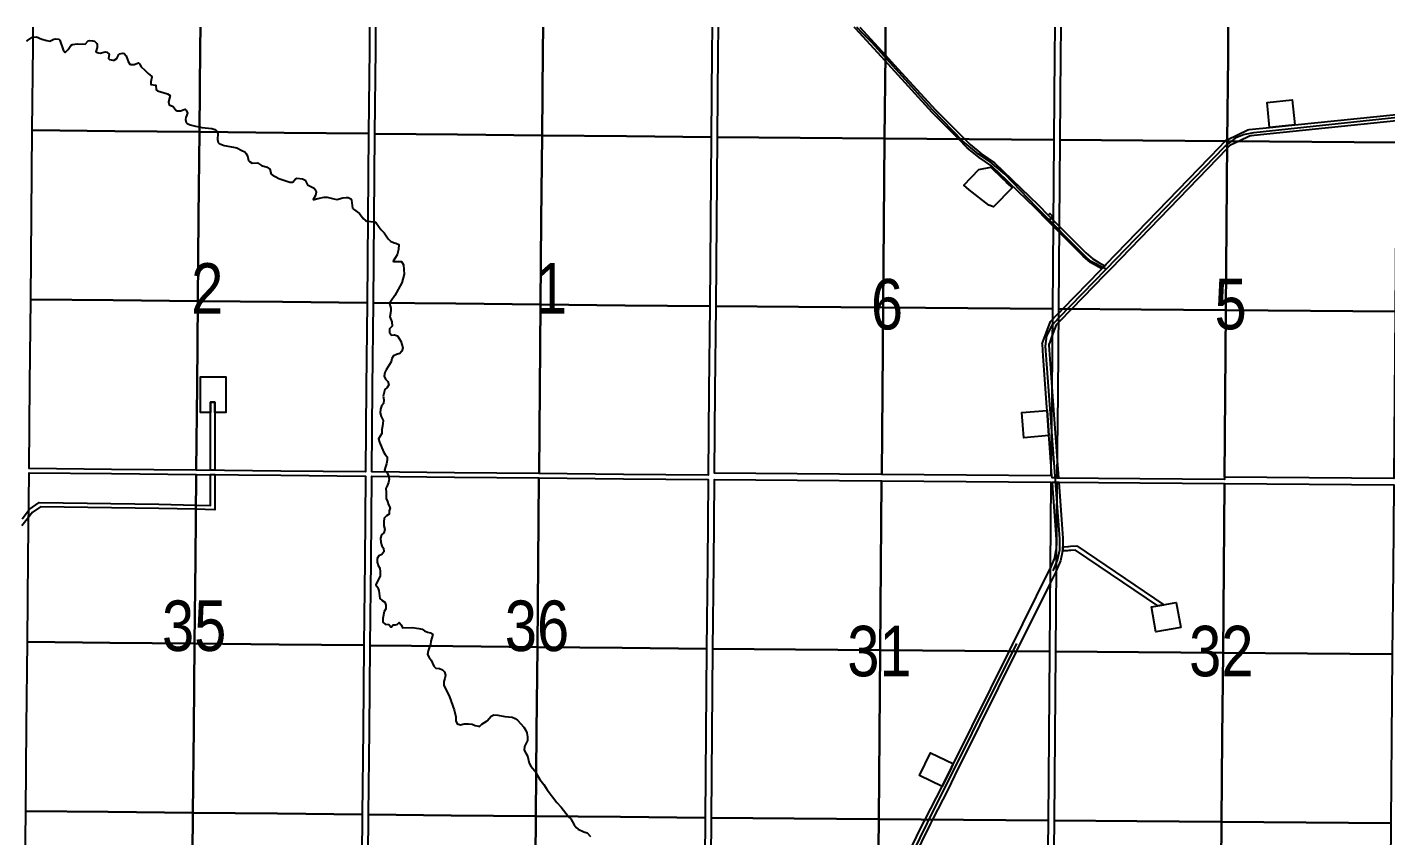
# Model space of a CAD drawing. Extents: x 463734 to 467682, y 6044208 to 6047032.
# Drawn here: x 466157.9 to 466373.1, y 6044663.8 to 6044791.9 of the extents above; entities that cross this region are included whole.
import ezdxf

# ---------------------------------------------------------------- set-up
doc = ezdxf.new("R2010")
doc.units = 0
doc.header["$LTSCALE"] = 5
doc.linetypes.add('DASHED2', pattern=[9.525, 6.35, -3.175])
doc.layers.add('RoadSeg', color=57, linetype='DASHED2')
doc.layers.add('T-WATER', color=160, linetype='Continuous')
doc.layers.add('Sections', color=7, linetype='Continuous', true_color=0x13f661)
doc.styles.add('120', font='ARIALN.TTF', dxfattribs={"height": 13})

msp = doc.modelspace()

# ---------------------------------------------------------------- linework, layer by layer
at = {"layer": 'RoadSeg'}
for points in [[(466328.764, 6044753.533), (466326.332, 6044754.832), (466325.566, 6044755.498), (466317.773, 6044763.389), (466312.721, 6044768.6), (466310.419, 6044770.579), (466308.566, 6044771.767), (466306.111, 6044773.826), (466301.317, 6044778.744), (466291.708, 6044789.472), (466290.285, 6044790.88), (466289.285, 6044791.891)], [(466328.764, 6044753.533), (466347.521, 6044772.956), (466349.453, 6044774.455), (466350.553, 6044774.888), (466352.185, 6044775.221), (466377.372, 6044777.887), (466379.537, 6044778.286), (466387.267, 6044781.218), (466389.266, 6044782.484), (466390.132, 6044783.284), (466391.264, 6044784.583), (466392.164, 6044786.016), (466392.697, 6044786.982), (466393.696, 6044789.58), (466394.445, 6044791.891)], [(466279.69, 6044630.898), (466282.389, 6044633.43), (466283.655, 6044634.929), (466287.619, 6044640.16), (466288.919, 6044642.225), (466300.479, 6044665.846), (466320.402, 6044705.791), (466321.102, 6044707.457), (466321.435, 6044709.123), (466321.468, 6044710.822), (466319.169, 6044741.373), (466319.403, 6044742.972), (466320.302, 6044744.737), (466321.268, 6044745.87), (466328.764, 6044753.533)]]:
    msp.add_lwpolyline(points, dxfattribs=at)
at = {"layer": 'Sections', "color": 8}
for points in [[(466185.374, 6044791.891), (466185.343, 6044788.694), (466185.217, 6044775.298), (466171.82, 6044775.433), (466158.759, 6044775.566), (466158.888, 6044788.962), (466158.917, 6044791.891)], [(466212.166, 6044791.891), (466212.134, 6044788.426), (466212.01, 6044775.029), (466198.613, 6044775.163), (466185.217, 6044775.298), (466171.82, 6044775.433), (466158.759, 6044775.566), (466158.888, 6044788.962), (466158.917, 6044791.891)], [(466212.166, 6044791.891), (466212.134, 6044788.426), (466212.01, 6044775.029), (466198.613, 6044775.163), (466185.217, 6044775.298), (466185.343, 6044788.694), (466185.374, 6044791.891)], [(466239.622, 6044791.891), (466239.588, 6044788.151), (466239.466, 6044774.755), (466226.073, 6044774.889), (466213.015, 6044775.019), (466213.139, 6044788.416), (466213.171, 6044791.891)], [(466266.407, 6044791.891), (466266.371, 6044787.883), (466266.252, 6044774.487), (466252.859, 6044774.621), (466239.466, 6044774.755), (466226.073, 6044774.889), (466213.015, 6044775.019), (466213.139, 6044788.416), (466213.171, 6044791.891)], [(466266.407, 6044791.891), (466266.371, 6044787.883), (466266.252, 6044774.487), (466252.859, 6044774.621), (466239.466, 6044774.755), (466239.588, 6044788.151), (466239.622, 6044791.891)], [(466293.868, 6044791.891), (466293.831, 6044787.668), (466293.714, 6044774.271), (466280.318, 6044774.377), (466267.257, 6044774.479), (466267.376, 6044787.876), (466267.412, 6044791.891)], [(466320.659, 6044791.891), (466320.621, 6044787.458), (466320.506, 6044774.061), (466307.11, 6044774.166), (466293.714, 6044774.271), (466280.318, 6044774.377), (466267.257, 6044774.479), (466267.376, 6044787.876), (466267.412, 6044791.891)], [(466289.81, 6044791.891), (466293.795, 6044787.524), (466295.296, 6044785.878), (466297.025, 6044783.984), (466301.747, 6044778.816), (466306.334, 6044774.196), (466307.236, 6044773.288), (466309.1, 6044771.784), (466311.09, 6044770.405), (466318.031, 6044763.723), (466319.616, 6044762.129), (466320.085, 6044761.657), (466319.679, 6044761.251), (466319.614, 6044761.185), (466317.563, 6044763.247), (466310.668, 6044769.885), (466308.703, 6044771.247), (466306.788, 6044772.793), (466305.387, 6044774.203), (466301.263, 6044778.356), (466294.806, 6044785.426), (466293.787, 6044786.543), (466289.111, 6044791.667), (466288.896, 6044791.891)], [(466320.659, 6044791.891), (466320.621, 6044787.458), (466320.506, 6044774.061), (466307.11, 6044774.166), (466293.714, 6044774.271), (466293.831, 6044787.668), (466293.868, 6044791.891)], [(466348.119, 6044791.891), (466348.08, 6044787.244), (466347.968, 6044773.847), (466334.572, 6044773.952), (466321.511, 6044774.053), (466321.626, 6044787.45), (466321.664, 6044791.891)], [(466374.909, 6044791.891), (466374.869, 6044787.035), (466374.759, 6044773.639), (466361.363, 6044773.743), (466347.968, 6044773.847), (466334.572, 6044773.952), (466321.511, 6044774.053), (466321.626, 6044787.45), (466321.664, 6044791.891)], [(466374.909, 6044791.891), (466374.869, 6044787.035), (466374.759, 6044773.639), (466361.363, 6044773.743), (466347.968, 6044773.847), (466348.08, 6044787.244), (466348.119, 6044791.891)], [(466374.752, 6044777.051), (466354.77, 6044774.982), (466352.242, 6044774.724), (466351.736, 6044774.673), (466351.474, 6044774.646), (466349.842, 6044773.857), (466348.494, 6044773.205), (466348.353, 6044773.137), (466348.108, 6044772.882), (466347.923, 6044772.691), (466329.532, 6044753.634), (466329.3, 6044753.396), (466328.877, 6044752.962), (466328.793, 6044752.875), (466328.633, 6044752.711), (466328.545, 6044752.62), (466323.335, 6044747.268), (466321.303, 6044745.179), (466321.229, 6044745.101), (466320.952, 6044744.82), (466320.855, 6044744.72), (466320.205, 6044742.961), (466319.852, 6044742.004), (466319.706, 6044741.608), (466319.713, 6044741.52), (466320.142, 6044735.612), (466321.041, 6044723.257), (466321.243, 6044720.49), (466321.018, 6044720.492), (466320.224, 6044720.498), (466320.199, 6044720.833), (466320.035, 6044723.054), (466319.766, 6044726.689), (466319.729, 6044727.187), (466319.44, 6044731.175), (466319.404, 6044731.673), (466318.819, 6044739.791), (466318.683, 6044741.681), (466318.677, 6044741.754), (466318.829, 6044742.164), (466319.978, 6044745.277), (466320.175, 6044745.478), (466320.227, 6044745.533), (466320.525, 6044745.837), (466321.241, 6044746.574), (466321.431, 6044746.77), (466321.928, 6044747.279), (466327.909, 6044753.423), (466328.085, 6044753.603), (466328.153, 6044753.673), (466328.162, 6044753.683), (466328.564, 6044754.096), (466328.802, 6044754.34), (466346.711, 6044772.896), (466347.532, 6044773.748), (466347.653, 6044773.874), (466347.747, 6044773.972), (466347.924, 6044774.059), (466347.935, 6044774.054), (466351.193, 6044775.638), (466351.444, 6044775.664), (466351.95, 6044775.715), (466354.666, 6044775.992), (466355.165, 6044776.043), (466358.644, 6044776.404), (466374.761, 6044778.073)], [(466157.126, 6044714.02), (466158.144, 6044715.332), (466158.257, 6044715.479), (466159.818, 6044716.599), (466178.816, 6044716.329), (466184.623, 6044716.192), (466186.969, 6044716.137), (466186.979, 6044720.502), (466186.98, 6044721.043), (466187.646, 6044721.036), (466187.645, 6044720.501), (466187.645, 6044720.501), (466187.634, 6044715.455), (466184.617, 6044715.526), (466178.804, 6044715.663), (466160.028, 6044715.93), (466158.724, 6044714.994), (466158.133, 6044714.231), (466157.115, 6044712.918)], [(466292.603, 6044651.019), (466299.991, 6044666.116), (466300.141, 6044666.405), (466302.843, 6044671.614), (466304.316, 6044674.644), (466304.534, 6044675.094), (466304.591, 6044675.21), (466313.469, 6044693.088), (466319.889, 6044706.015), (466319.907, 6044706.051), (466320.581, 6044707.655), (466320.922, 6044709.335), (466320.935, 6044710.808), (466320.447, 6044717.391), (466320.342, 6044718.796), (466320.266, 6044719.828), (466321.012, 6044719.822), (466321.033, 6044719.822), (466321.292, 6044719.82), (466321.943, 6044710.88), (466321.918, 6044709.576), (466321.909, 6044709.116), (466321.866, 6044708.905), (466321.556, 6044707.356), (466320.892, 6044705.773), (466320.831, 6044705.628), (466319.869, 6044703.693), (466314.595, 6044693.079), (466305.857, 6044675.498), (466305.264, 6044674.305), (466303.757, 6044671.171), (466301.28, 6044666.396), (466300.901, 6044665.666), (466292.583, 6044648.667)]]:
    msp.add_lwpolyline(points, dxfattribs=at)
for points in [[(466358.644, 6044776.403), (466355.165, 6044776.043), (466354.666, 6044775.992), (466354.606, 6044776.599), (466354.263, 6044779.97), (466358.224, 6044780.38), (466358.644, 6044776.403)], [(466211.638, 6044734.84), (466211.514, 6044721.443), (466198.112, 6044721.578), (466184.711, 6044721.712), (466171.309, 6044721.847), (466158.243, 6044721.98), (466158.372, 6044735.376), (466158.501, 6044748.773), (466158.63, 6044762.169), (466158.759, 6044775.566), (466171.82, 6044775.433), (466185.217, 6044775.298), (466198.613, 6044775.163), (466212.01, 6044775.029), (466211.886, 6044761.633), (466211.762, 6044748.236)], [(466185.09, 6044761.901), (466184.964, 6044748.505), (466171.565, 6044748.64), (466158.501, 6044748.773), (466158.63, 6044762.169), (466158.759, 6044775.566), (466171.82, 6044775.433), (466185.217, 6044775.298)], [(466211.886, 6044761.633), (466211.762, 6044748.236), (466198.363, 6044748.37), (466184.964, 6044748.505), (466185.09, 6044761.901), (466185.217, 6044775.298), (466198.613, 6044775.163), (466212.01, 6044775.029)], [(466265.893, 6044734.297), (466265.773, 6044720.9), (466252.38, 6044721.035), (466238.987, 6044721.169), (466225.585, 6044721.303), (466212.518, 6044721.434), (466212.643, 6044734.83), (466212.767, 6044748.226), (466212.891, 6044761.623), (466213.015, 6044775.019), (466226.073, 6044774.889), (466239.466, 6044774.755), (466252.859, 6044774.621), (466266.252, 6044774.487), (466266.132, 6044761.09), (466266.012, 6044747.694)], [(466239.346, 6044761.358), (466239.226, 6044747.962), (466225.829, 6044748.096), (466212.767, 6044748.226), (466212.891, 6044761.623), (466213.015, 6044775.019), (466226.073, 6044774.889), (466239.466, 6044774.755)], [(466266.132, 6044761.09), (466266.012, 6044747.694), (466252.619, 6044747.828), (466239.226, 6044747.962), (466239.346, 6044761.358), (466239.466, 6044774.755), (466252.859, 6044774.621), (466266.252, 6044774.487)], [(466320.162, 6044733.871), (466320.051, 6044720.81), (466306.649, 6044720.915), (466293.248, 6044721.02), (466279.847, 6044721.125), (466266.781, 6044721.227), (466266.898, 6044734.289), (466267.017, 6044747.686), (466267.137, 6044761.082), (466267.257, 6044774.479), (466280.318, 6044774.377), (466293.714, 6044774.271), (466307.11, 6044774.166), (466320.506, 6044774.061), (466320.392, 6044760.665), (466320.277, 6044747.268)], [(466293.597, 6044760.875), (466293.48, 6044747.478), (466280.081, 6044747.583), (466267.017, 6044747.686), (466267.137, 6044761.082), (466267.257, 6044774.479), (466280.318, 6044774.377), (466293.714, 6044774.271)], [(466320.392, 6044760.665), (466320.277, 6044747.268), (466306.878, 6044747.373), (466293.48, 6044747.478), (466293.597, 6044760.875), (466293.714, 6044774.271), (466307.11, 6044774.166), (466320.506, 6044774.061)], [(466374.429, 6044733.45), (466374.322, 6044720.389), (466360.922, 6044720.493), (466347.521, 6044720.597), (466347.518, 6044720.262), (466334.118, 6044720.366), (466321.052, 6044720.467), (466321.167, 6044733.864), (466321.282, 6044747.26), (466321.397, 6044760.657), (466321.511, 6044774.053), (466334.572, 6044773.952), (466347.968, 6044773.847), (466361.363, 6044773.743), (466374.759, 6044773.639), (466374.649, 6044760.243), (466374.539, 6044746.847)], [(466347.855, 6044760.451), (466347.743, 6044747.055), (466334.345, 6044747.159), (466321.282, 6044747.26), (466321.397, 6044760.657), (466321.511, 6044774.053), (466334.572, 6044773.952), (466347.968, 6044773.847)], [(466374.649, 6044760.243), (466374.539, 6044746.847), (466361.141, 6044746.951), (466347.743, 6044747.055), (466347.855, 6044760.451), (466347.968, 6044773.847), (466361.363, 6044773.743), (466374.759, 6044773.639)], [(466312.346, 6044767.946), (466312.944, 6044767.366), (466313.064, 6044767.25), (466313.892, 6044766.447), (466310.962, 6044763.425), (466310.197, 6044763.705), (466307.1, 6044766.108), (466306.228, 6044766.872), (466308.646, 6044769.366), (466310.503, 6044769.717), (466310.559, 6044769.679), (466312.346, 6044767.946)], [(466313.108, 6044767.536), (466312.944, 6044767.366), (466312.346, 6044767.946), (466312.508, 6044768.114), (466313.108, 6044767.536)], [(466320.321, 6044761.892), (466320.198, 6044761.769), (466320.085, 6044761.657), (466319.616, 6044762.129), (466319.728, 6044762.241), (466319.852, 6044762.364), (466320.321, 6044761.892)], [(466328.153, 6044753.673), (466328.085, 6044753.604), (466327.637, 6044753.861), (466326.285, 6044754.637), (466325.128, 6044755.641), (466321.351, 6044759.438), (466320.355, 6044760.44), (466319.614, 6044761.185), (466319.679, 6044761.251), (466320.085, 6044761.657), (466320.363, 6044761.377), (466321.359, 6044760.376), (466325.584, 6044756.128), (466326.673, 6044755.183), (466327.63, 6044754.633), (466328.117, 6044754.353), (466328.564, 6044754.096), (466328.153, 6044753.673)], [(466184.837, 6044735.108), (466184.711, 6044721.712), (466171.309, 6044721.847), (466158.243, 6044721.98), (466158.372, 6044735.376), (466158.501, 6044748.773), (466171.565, 6044748.64), (466184.964, 6044748.505)], [(466211.638, 6044734.84), (466211.514, 6044721.443), (466198.112, 6044721.578), (466184.711, 6044721.712), (466184.837, 6044735.108), (466184.964, 6044748.505), (466198.363, 6044748.37), (466211.762, 6044748.236)], [(466239.106, 6044734.565), (466238.987, 6044721.169), (466225.585, 6044721.303), (466212.518, 6044721.434), (466212.643, 6044734.83), (466212.767, 6044748.226), (466225.829, 6044748.096), (466239.226, 6044747.962)], [(466265.893, 6044734.297), (466265.773, 6044720.9), (466252.38, 6044721.035), (466238.987, 6044721.169), (466239.106, 6044734.565), (466239.226, 6044747.962), (466252.619, 6044747.828), (466266.012, 6044747.694)], [(466293.363, 6044734.081), (466293.248, 6044721.02), (466279.847, 6044721.125), (466266.781, 6044721.227), (466266.898, 6044734.289), (466267.017, 6044747.686), (466280.081, 6044747.583), (466293.48, 6044747.478)], [(466320.162, 6044733.871), (466320.051, 6044720.81), (466306.649, 6044720.915), (466293.248, 6044721.02), (466293.363, 6044734.081), (466293.48, 6044747.478), (466306.878, 6044747.373), (466320.277, 6044747.268)], [(466347.521, 6044720.597), (466347.518, 6044720.262), (466334.118, 6044720.366), (466321.052, 6044720.467), (466321.167, 6044733.864), (466321.282, 6044747.26), (466334.345, 6044747.159), (466347.743, 6044747.055), (466347.631, 6044733.658)], [(466374.429, 6044733.45), (466374.322, 6044720.389), (466360.922, 6044720.493), (466347.521, 6044720.597), (466347.631, 6044733.658), (466347.743, 6044747.055), (466361.141, 6044746.951), (466374.539, 6044746.847)], [(466187.661, 6044730.835), (466187.663, 6044732.5), (466186.997, 6044732.499), (466186.994, 6044730.834), (466185.4, 6044730.831), (466185.396, 6044732.497), (466185.391, 6044736.495), (466189.389, 6044736.501), (466189.394, 6044732.502), (466189.398, 6044730.837), (466187.661, 6044730.835)], [(466187.661, 6044730.835), (466187.658, 6044727.302), (466187.647, 6044721.706), (466186.981, 6044721.713), (466186.992, 6044727.304), (466186.994, 6044730.834), (466186.997, 6044732.499), (466187.663, 6044732.5), (466187.661, 6044730.835)], [(466319.729, 6044727.187), (466315.744, 6044726.862), (466315.455, 6044730.85), (466319.44, 6044731.175), (466319.729, 6044727.187)], [(466211.133, 6044680.575), (466211.009, 6044667.178), (466197.602, 6044667.312), (466184.195, 6044667.446), (466170.789, 6044667.582), (466157.717, 6044667.714), (466157.847, 6044681.112), (466157.976, 6044694.509), (466158.106, 6044707.91), (466158.236, 6044721.31), (466171.303, 6044721.177), (466184.704, 6044721.042), (466198.106, 6044720.908), (466211.507, 6044720.774), (466211.382, 6044707.373), (466211.258, 6044693.973)], [(466184.577, 6044707.641), (466184.449, 6044694.241), (466171.045, 6044694.377), (466157.976, 6044694.509), (466158.106, 6044707.91), (466158.236, 6044721.31), (466171.303, 6044721.177), (466184.704, 6044721.042)], [(466211.382, 6044707.373), (466211.258, 6044693.973), (466197.853, 6044694.107), (466184.449, 6044694.241), (466184.577, 6044707.641), (466184.704, 6044721.042), (466198.106, 6044720.908), (466211.507, 6044720.774)], [(466265.409, 6044680.048), (466265.29, 6044666.655), (466251.887, 6044666.784), (466238.484, 6044666.913), (466225.081, 6044667.042), (466212.013, 6044667.168), (466212.138, 6044680.565), (466212.262, 6044693.963), (466212.387, 6044707.363), (466212.512, 6044720.764), (466225.579, 6044720.633), (466238.981, 6044720.499), (466252.374, 6044720.365), (466265.767, 6044720.231), (466265.648, 6044706.835), (466265.528, 6044693.44)], [(466238.732, 6044693.703), (466225.33, 6044693.835), (466212.262, 6044693.963), (466212.387, 6044707.363), (466212.512, 6044720.764), (466225.579, 6044720.633), (466238.981, 6044720.499), (466238.856, 6044707.101)], [(466265.648, 6044706.835), (466265.528, 6044693.44), (466252.13, 6044693.572), (466238.732, 6044693.703), (466238.856, 6044707.101), (466238.981, 6044720.499), (466252.374, 6044720.365), (466265.767, 6044720.231)], [(466319.698, 6044679.622), (466319.584, 6044666.229), (466306.178, 6044666.334), (466292.772, 6044666.439), (466279.366, 6044666.545), (466266.295, 6044666.647), (466266.414, 6044680.04), (466266.533, 6044693.432), (466266.652, 6044706.828), (466266.772, 6044720.223), (466279.838, 6044720.12), (466293.239, 6044720.015), (466306.641, 6044719.91), (466320.042, 6044719.805), (466319.927, 6044706.41), (466319.812, 6044693.015)], [(466293.122, 6044706.62), (466293.005, 6044693.225), (466279.602, 6044693.33), (466266.533, 6044693.432), (466266.652, 6044706.828), (466266.772, 6044720.223), (466279.838, 6044720.12), (466293.239, 6044720.015)], [(466319.927, 6044706.41), (466319.812, 6044693.015), (466306.409, 6044693.12), (466293.005, 6044693.225), (466293.122, 6044706.62), (466293.239, 6044720.015), (466306.641, 6044719.91), (466320.042, 6044719.805)], [(466373.985, 6044679.2), (466373.875, 6044665.807), (466360.47, 6044665.911), (466347.064, 6044666.015), (466333.659, 6044666.119), (466320.589, 6044666.221), (466320.703, 6044679.614), (466320.817, 6044693.007), (466320.932, 6044706.402), (466321.047, 6044719.797), (466334.112, 6044719.696), (466347.513, 6044719.592), (466360.913, 6044719.488), (466374.314, 6044719.384), (466374.204, 6044705.989), (466374.094, 6044692.593)], [(466347.4, 6044706.196), (466347.288, 6044692.801), (466333.885, 6044692.905), (466320.817, 6044693.007), (466320.932, 6044706.402), (466321.047, 6044719.797), (466334.112, 6044719.696), (466347.513, 6044719.592)], [(466374.204, 6044705.989), (466374.094, 6044692.593), (466360.691, 6044692.697), (466347.288, 6044692.801), (466347.4, 6044706.196), (466347.513, 6044719.592), (466360.913, 6044719.488), (466374.314, 6044719.384)], [(466324.138, 6044709.738), (466337.924, 6044700.407), (466336.981, 6044700.241), (466323.956, 6044709.057), (466323.19, 6044709.001), (466322.864, 6044708.977), (466322.688, 6044708.964), (466322.108, 6044708.922), (466321.904, 6044708.908), (466321.866, 6044708.905), (466321.909, 6044709.116), (466321.918, 6044709.576), (466322.121, 6044709.591), (466322.701, 6044709.633), (466322.815, 6044709.641), (466323.142, 6044709.665), (466324.138, 6044709.738)], [(466340.586, 6044696.819), (466336.65, 6044696.125), (466335.957, 6044700.06), (466336.981, 6044700.241), (466337.924, 6044700.407), (466338.39, 6044700.49), (466339.892, 6044700.754), (466340.586, 6044696.819)], [(466184.449, 6044694.241), (466184.322, 6044680.844), (466184.195, 6044667.446), (466170.789, 6044667.582), (466157.717, 6044667.714), (466157.847, 6044681.112), (466157.976, 6044694.509), (466171.045, 6044694.377)], [(466184.195, 6044667.446), (466184.322, 6044680.844), (466184.449, 6044694.241), (466197.853, 6044694.107), (466211.258, 6044693.973), (466211.133, 6044680.575), (466211.009, 6044667.178), (466197.602, 6044667.312)], [(466238.732, 6044693.703), (466238.608, 6044680.308), (466238.484, 6044666.913), (466225.081, 6044667.042), (466212.013, 6044667.168), (466212.138, 6044680.565), (466212.262, 6044693.963), (466225.33, 6044693.835)], [(466265.409, 6044680.048), (466265.29, 6044666.655), (466251.887, 6044666.784), (466238.484, 6044666.913), (466238.608, 6044680.308), (466238.732, 6044693.703), (466252.13, 6044693.572), (466265.528, 6044693.44)], [(466292.889, 6044679.832), (466292.772, 6044666.439), (466279.366, 6044666.545), (466266.295, 6044666.647), (466266.414, 6044680.04), (466266.533, 6044693.432), (466279.602, 6044693.33), (466293.005, 6044693.225)], [(466319.698, 6044679.622), (466319.584, 6044666.229), (466306.178, 6044666.334), (466292.772, 6044666.439), (466292.889, 6044679.832), (466293.005, 6044693.225), (466306.409, 6044693.12), (466319.812, 6044693.015)], [(466347.288, 6044692.801), (466347.176, 6044679.408), (466347.064, 6044666.015), (466333.659, 6044666.119), (466320.589, 6044666.221), (466320.703, 6044679.614), (466320.817, 6044693.007), (466333.885, 6044692.905)], [(466347.064, 6044666.015), (466347.176, 6044679.408), (466347.288, 6044692.801), (466360.691, 6044692.697), (466374.094, 6044692.593), (466373.985, 6044679.2), (466373.875, 6044665.807), (466360.47, 6044665.911)], [(466304.591, 6044675.211), (466304.534, 6044675.094), (466304.316, 6044674.644), (466302.843, 6044671.614), (466299.247, 6044673.362), (466300.995, 6044676.958), (466304.591, 6044675.211)], [(466210.635, 6044626.985), (466210.514, 6044613.922), (466197.102, 6044614.057), (466183.69, 6044614.192), (466170.279, 6044614.327), (466157.202, 6044614.459), (466157.328, 6044627.522), (466157.458, 6044640.919), (466157.588, 6044654.317), (466157.717, 6044667.714), (466170.789, 6044667.582), (466184.195, 6044667.446), (466197.602, 6044667.312), (466211.009, 6044667.178), (466210.884, 6044653.78), (466210.76, 6044640.383)], [(466184.068, 6044654.049), (466183.941, 6044640.652), (466170.532, 6044640.787), (466157.458, 6044640.919), (466157.588, 6044654.317), (466157.717, 6044667.714), (466170.789, 6044667.582), (466184.195, 6044667.446)], [(466210.884, 6044653.78), (466210.76, 6044640.383), (466197.35, 6044640.517), (466183.941, 6044640.652), (466184.068, 6044654.049), (466184.195, 6044667.446), (466197.602, 6044667.312), (466211.009, 6044667.178)], [(466264.933, 6044626.477), (466264.817, 6044613.42), (466251.409, 6044613.544), (466238.001, 6044613.668), (466224.592, 6044613.792), (466211.519, 6044613.913), (466211.64, 6044626.975), (466211.764, 6044640.373), (466211.889, 6044653.771), (466212.013, 6044667.168), (466225.081, 6044667.042), (466238.484, 6044666.913), (466251.887, 6044666.784), (466265.29, 6044666.655), (466265.171, 6044653.262), (466265.052, 6044639.87)], [(466238.363, 6044653.518), (466238.241, 6044640.123), (466224.835, 6044640.25), (466211.764, 6044640.373), (466211.889, 6044653.771), (466212.013, 6044667.168), (466225.081, 6044667.042), (466238.484, 6044666.913)], [(466265.171, 6044653.262), (466265.052, 6044639.87), (466251.647, 6044639.997), (466238.241, 6044640.123), (466238.363, 6044653.518), (466238.484, 6044666.913), (466251.887, 6044666.784), (466265.29, 6044666.655)], [(466319.241, 6044626.05), (466319.13, 6044612.992), (466305.719, 6044613.098), (466292.308, 6044613.203), (466278.898, 6044613.309), (466265.822, 6044613.412), (466265.938, 6044626.469), (466266.057, 6044639.862), (466266.176, 6044653.255), (466266.295, 6044666.647), (466279.366, 6044666.545), (466292.772, 6044666.439), (466306.178, 6044666.334), (466319.584, 6044666.229), (466319.47, 6044652.836), (466319.355, 6044639.443)], [(466292.655, 6044653.047), (466292.539, 6044639.654), (466279.13, 6044639.759), (466266.057, 6044639.862), (466266.176, 6044653.255), (466266.295, 6044666.647), (466279.366, 6044666.545), (466292.772, 6044666.439)], [(466319.47, 6044652.836), (466319.355, 6044639.443), (466305.947, 6044639.549), (466292.539, 6044639.654), (466292.655, 6044653.047), (466292.772, 6044666.439), (466306.178, 6044666.334), (466319.584, 6044666.229)], [(466373.547, 6044625.627), (466373.44, 6044612.568), (466360.03, 6044612.673), (466346.62, 6044612.777), (466333.21, 6044612.882), (466320.135, 6044612.984), (466320.246, 6044626.042), (466320.36, 6044639.435), (466320.474, 6044652.828), (466320.589, 6044666.221), (466333.659, 6044666.119), (466347.064, 6044666.015), (466360.47, 6044665.911), (466373.875, 6044665.807), (466373.766, 6044652.413), (466373.656, 6044639.02)], [(466346.841, 6044639.229), (466333.433, 6044639.333), (466320.36, 6044639.435), (466320.474, 6044652.828), (466320.589, 6044666.221), (466333.659, 6044666.119), (466347.064, 6044666.015), (466346.953, 6044652.622)], [(466373.766, 6044652.413), (466373.656, 6044639.02), (466360.249, 6044639.124), (466346.841, 6044639.229), (466346.953, 6044652.622), (466347.064, 6044666.015), (466360.47, 6044665.911), (466373.875, 6044665.807)]]:
    msp.add_lwpolyline(points, close=True, dxfattribs=at)
at = {"layer": 'T-WATER', "linetype": 'Continuous'}
for points in [[(466157.856, 6044789.742), (466157.979, 6044789.798), (466158.662, 6044790.24), (466158.866, 6044790.306), (466158.901, 6044790.317), (466159.402, 6044790.334)], [(466159.402, 6044790.334), (466160.273, 6044789.974), (466161.047, 6044789.758), (466161.531, 6044789.68), (466162.157, 6044789.965), (466162.459, 6044790.044), (466162.942, 6044789.999), (466163.122, 6044789.81), (466163.65, 6044788.302), (466163.895, 6044787.911), (466164.033, 6044787.951), (466164.423, 6044788.362), (466164.836, 6044788.987), (466165.095, 6044789.124), (466165.884, 6044789.255), (466167.151, 6044789.215), (466167.62, 6044789.722), (466167.815, 6044789.786), (466168.327, 6044789.747), (466168.61, 6044789.655), (466168.982, 6044789.325), (466169.038, 6044789.17), (466169.021, 6044788.652), (466168.822, 6044787.984), (466168.958, 6044787.872), (466169.511, 6044787.794), (466170.28, 6044787.972), (466170.556, 6044787.919), (466170.951, 6044787.628), (466170.835, 6044786.923), (466170.974, 6044786.781), (466171.495, 6044786.651), (466171.702, 6044786.675), (466172.143, 6044786.935), (466172.436, 6044787.571), (466172.586, 6044787.684), (466173.082, 6044787.784), (466173.285, 6044787.709), (466173.643, 6044787.326), (466173.912, 6044786.462), (466174.178, 6044786.054), (466174.361, 6044785.979), (466174.886, 6044785.994), (466175.583, 6044786.242), (466175.739, 6044786.092), (466175.999, 6044785.612), (466176.573, 6044785.105), (466177.097, 6044784.549), (466177.651, 6044784.142), (466177.675, 6044783.986), (466177.536, 6044783.256), (466177.545, 6044782.782), (466178.34, 6044782.7), (466178.381, 6044781.982), (466178.577, 6044781.821), (466180.182, 6044781.326), (466180.569, 6044781.077), (466180.328, 6044780.071), (466180.436, 6044779.596), (466181.078, 6044779.31), (466181.494, 6044778.729), (466181.718, 6044778.645), (466182.238, 6044778.659), (466182.935, 6044778.923), (466183.141, 6044778.76), (466183.322, 6044778.246), (466183.091, 6044777.596), (466183.035, 6044777.269), (466183.12, 6044776.79), (466183.285, 6044776.622), (466183.766, 6044776.406), (466184.615, 6044776.207), (466185.19, 6044776.095), (466185.584, 6044776.018), (466187.2, 6044775.826), (466187.668, 6044775.686), (466187.904, 6044775.485), (466188.002, 6044775.294), (466188.136, 6044775.03), (466188.08, 6044774.098), (466188.175, 6044773.617), (466188.359, 6044773.437), (466189.157, 6044773.136), (466190.639, 6044772.892), (466191.12, 6044772.758), (466191.956, 6044772.377), (466192.382, 6044772.121), (466192.584, 6044771.928), (466192.846, 6044771.498), (466192.983, 6044770.77), (466193.13, 6044770.593)], [(466193.13, 6044770.593), (466193.582, 6044770.352), (466194.394, 6044770.375), (466195.046, 6044770), (466195.962, 6044769.712), (466196.345, 6044769.395), (466196.576, 6044768.63), (466196.711, 6044768.508), (466197.785, 6044767.939), (466199.539, 6044767.349), (466200.02, 6044767.336), (466200.427, 6044767.892), (466200.649, 6044767.947), (466201.525, 6044767.849), (466201.979, 6044767.677), (466202.323, 6044766.93), (466203.366, 6044766.385), (466203.675, 6044766.01), (466203.72, 6044765.76), (466203.611, 6044765.251), (466203.213, 6044764.615), (466203.372, 6044764.602), (466203.953, 6044764.761), (466204.972, 6044764.936), (466205.47, 6044764.961), (466206.482, 6044764.678), (466206.973, 6044764.611), (466207.949, 6044764.852), (466208.442, 6044764.91), (466208.764, 6044764.889), (466209.205, 6044764.683), (466209.308, 6044764.466), (466209.475, 6044763.243), (466209.6, 6044763.065), (466210.565, 6044762.365), (466211.16, 6044761.577), (466211.528, 6044761.247), (466211.75, 6044761.17), (466211.847, 6044761.158), (466212.85, 6044761.038), (466212.928, 6044761.029), (466213.193, 6044760.895), (466213.916, 6044759.825), (466214.491, 6044759.302), (466215.126, 6044758.356), (466215.471, 6044757.999), (466216.07, 6044757.704), (466216.328, 6044757.66), (466216.8, 6044757.445), (466216.748, 6044756.661), (466216.504, 6044755.846), (466216.289, 6044755.395), (466215.882, 6044754.818), (466215.981, 6044754.769), (466217.225, 6044754.771), (466217.538, 6044754.261), (466217.638, 6044752.767), (466217.287, 6044751.417), (466216.166, 6044749.399), (466215.555, 6044748.545), (466215.376, 6044748.224), (466215.317, 6044748.12), (466215.501, 6044747.399), (466215.509, 6044747.081), (466215.479, 6044746.567), (466215.368, 6044746.027), (466215.705, 6044745.194), (466215.76, 6044744.541), (466215.338, 6044744.129), (466215.316, 6044743.812), (466215.297, 6044743.546), (466215.651, 6044743.079), (466216.122, 6044743.158), (466216.582, 6044743.007), (466217.102, 6044742.169), (466217.415, 6044741.102), (466217.275, 6044740.563), (466216.928, 6044740.213), (466216.409, 6044740.057), (466215.924, 6044739.833), (466215.67, 6044739.425), (466215.555, 6044738.874), (466214.77, 6044737.635), (466214.551, 6044737.174), (466214.458, 6044736.605), (466214.684, 6044736.141), (466215.023, 6044735.776), (466215.192, 6044735.257), (466214.964, 6044734.816), (466214.585, 6044734.521), (466214.326, 6044733.466)], [(466214.326, 6044733.466), (466214.429, 6044732.874), (466214.356, 6044732.27), (466214.07, 6044731.864), (466213.873, 6044731.399), (466213.84, 6044730.797), (466213.971, 6044730.204), (466214.288, 6044729.59), (466214.208, 6044728.693), (466214.087, 6044728.163), (466214.084, 6044727.538), (466213.591, 6044726.697), (466213.746, 6044726.151), (466214.337, 6044724.638), (466214.61, 6044724.184), (466214.926, 6044723.836), (466214.969, 6044723.277), (466214.857, 6044722.706), (466214.657, 6044722.224), (466214.544, 6044721.702), (466214.78, 6044721.435), (466214.869, 6044721.335), (466215.139, 6044720.894), (466215.163, 6044720.761)], [(466215.163, 6044720.761), (466215.241, 6044720.316), (466215.143, 6044719.751), (466214.965, 6044719.256), (466214.719, 6044718.797), (466214.803, 6044718.228), (466214.804, 6044717.233), (466215.018, 6044716.758), (466215.143, 6044716.203), (466215.413, 6044715.773), (466215.264, 6044715.263), (466215.241, 6044714.76), (466214.82, 6044714.488), (466214.493, 6044714.101), (466214.39, 6044713.548), (466214.435, 6044712.877), (466214.559, 6044712.304), (466214.408, 6044711.787), (466214.053, 6044711.454), (466213.904, 6044710.937), (466213.932, 6044710.265), (466214.092, 6044709.734), (466214.378, 6044709.343), (466214.412, 6044708.775), (466214.122, 6044708.364), (466213.631, 6044708.155), (466213.355, 6044707.751), (466213.352, 6044707.16), (466213.52, 6044706.633), (466213.762, 6044706.187), (466213.845, 6044705.606), (466213.843, 6044704.965), (466213.16, 6044703.561), (466213.438, 6044703.167), (466213.636, 6044702.651), (466213.805, 6044701.4), (466214.135, 6044701.048), (466214.566, 6044700.813), (466214.754, 6044700.329), (466214.715, 6044699.743), (466214.443, 6044699.327), (466214.236, 6044698.198), (466214.256, 6044697.659), (466214.614, 6044697.312), (466215.187, 6044697.287), (466215.591, 6044696.848), (466215.894, 6044697.22), (466216.217, 6044697.207), (466216.558, 6044697.332), (466216.855, 6044697.584), (466217.159, 6044697.197), (466217.388, 6044696.741), (466218.916, 6044696.81), (466219.966, 6044696.664), (466220.473, 6044696.531), (466220.86, 6044696.246), (466221.331, 6044696.061), (466221.821, 6044695.943), (466222.186, 6044695.669), (466221.876, 6044694.634), (466221.781, 6044694.082), (466221.714, 6044693.894), (466221.427, 6044693.093), (466221.346, 6044692.511), (466221.578, 6044692.025), (466221.89, 6044691.642), (466222.308, 6044690.67), (466222.669, 6044690.349), (466223.241, 6044690.288), (466223.685, 6044690.106), (466224.015, 6044689.763), (466224.2, 6044689.259), (466224.099, 6044688.716), (466223.906, 6044688.241), (466223.91, 6044687.674), (466224.81, 6044685.797), (466225.575, 6044683.754), (466225.828, 6044682.637), (466225.835, 6044682.002), (466226.043, 6044681.517), (466226.549, 6044681.39), (466227.142, 6044681.513), (466227.804, 6044681.537), (466228.396, 6044681.464), (466228.885, 6044681.278), (466229.458, 6044681.175), (466229.539, 6044681.104), (466229.924, 6044681.469), (466230.363, 6044681.723), (466230.753, 6044682.035), (466231.418, 6044682.729)], [(466231.418, 6044682.729), (466231.852, 6044682.969), (466232.459, 6044682.921), (466233.559, 6044682.718), (466234.734, 6044682.609), (466235.209, 6044682.404), (466235.6, 6044682.13), (466236.6, 6044681.014), (466236.869, 6044680.592), (466237.069, 6044680.11), (466237.166, 6044679.478), (466237.149, 6044678.887), (466236.688, 6044677.967), (466236.652, 6044677.391), (466236.892, 6044676.908), (466237.18, 6044676.486), (466237.441, 6044675.309), (466237.671, 6044674.839), (466238.32, 6044674.076), (466238.513, 6044673.743), (466239.113, 6044672.706), (466239.74, 6044671.938), (466240.297, 6044671.108), (466241.813, 6044669.065), (466242.479, 6044668.335), (466243.61, 6044666.888), (466243.671, 6044666.809), (466244.015, 6044666.464), (466244.541, 6044665.549), (466244.846, 6044665.141), (466245.206, 6044664.839), (466246.108, 6044664.417), (466246.62, 6044664.266), (466247.132, 6044663.711)]]:
    msp.add_lwpolyline(points, dxfattribs=at)

# ---------------------------------------------------------------- texts
at = {"layer": 'RoadSeg', "style": '120'}
for s, height, p in [('2', 7.996, (466183.916, 6044746.502)), ('1', 7.996, (466238.363, 6044746.518)), ('6', 7.996, (466291.537, 6044744.007)), ('5', 7.996, (466345.944, 6044744.032)), ('35', 7.9958, (466179.289, 6044693.079)), ('36', 7.9958, (466233.573, 6044693.07)), ('31', 7.9958, (466287.8, 6044689.067)), ('32', 7.9958, (466341.922, 6044689.067))]:
    msp.add_text(s, height=height, dxfattribs=at).set_placement(p)

doc.saveas('drawing.dxf')
